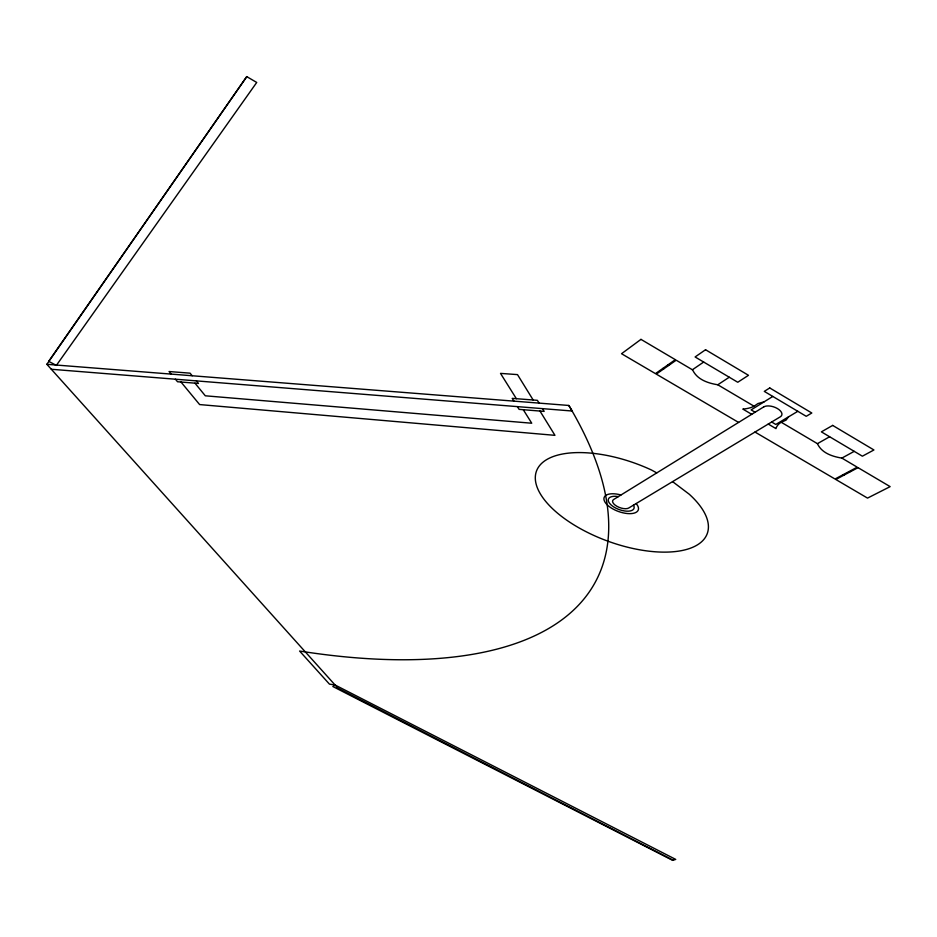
<?xml version="1.0" encoding="UTF-8"?>
<svg xmlns="http://www.w3.org/2000/svg" width="937" height="937" viewBox="0 0 937 937"><rect width="100%" height="100%" fill="white"/><g stroke="black" fill="none" stroke-linecap="round" stroke-linejoin="round"><path stroke-width="1.41" d="M788.521 416.86L786.014 420.151L781.071 422.329A36.531 18.33 17.5 0 0 776.246 427.752L775.977 428.619L768.246 424.063M246.759 76.623L48.689 361.331L56.361 365.407L256.726 82.456L246.759 76.623L46.85 364.294L337.882 688.121L673.106 860.166M738.59 422.423L656.287 374.109L676.198 360.195L692.384 369.764L703.687 362.045M335.095 685.006L332.834 686.505L672.684 860.377L675.718 859.405L335.095 685.006L329.449 684.127L299.606 651.051L305.357 651.918A627.919 257.652 27.5 0 0 568.853 405.463L572.167 411.015L51.312 369.26M692.384 369.764L692.923 370.525C697.573 379.754 708.22 383.233 717.789 384.767L729.267 377.224M772.791 396.445L751.123 409.891L755.093 412.233M797.809 411.308L775.813 424.461L771.655 422.001M781.212 422.247L817.427 443.658L829.62 436.759M817.427 443.658C821.632 453.028 832.361 456.542 841.859 458.088L854.228 451.353M763.971 401.914L757.951 403.542L753.887 406.353A38.054 19.525 19 0 1 744.189 408.954L742.807 409.059L751.72 414.318M46.85 364.294L568.853 405.463M618.315 496.622L617.659 496.493A13.633 6.184 20.1 0 0 608.722 501.963A13.633 6.184 20.1 0 0 624.686 510.981A13.633 6.184 20.1 0 0 633.705 505.558L633.447 505.172M656.767 472.904L651.52 470.023A90.936 41.251 20.1 0 0 535.308 477.53A90.936 41.251 20.1 0 0 650.395 551.343A90.936 41.251 20.1 0 0 689.21 494.197L672.579 481.63M662.834 368.452L663.677 368.944M843.253 474.626L844.061 475.094M754.976 432.039L835.008 479.018L857.226 467.176L841.859 458.088M717.789 384.767L754.109 406.236M667.8 364.962L668.655 365.465M848.817 471.662L849.613 472.131M180.993 382.027L199.628 404.573L554.962 435.342L539.97 411.05M171.19 374.097L169.07 371.532L190.082 373.172L192.19 375.749M175.418 379.204L177.526 381.746L198.468 383.444L196.383 380.89M194.955 383.151L205.297 395.801L531.747 423.231L523.268 409.692M513.921 401.13L512.188 398.366L537.381 400.333L539.091 403.109M517.388 406.623L519.11 409.364L544.174 411.39L542.488 408.637M516.369 398.693L500.499 373.383L517.493 374.613L533.165 400.005M636.129 503.556A18.178 8.234 20.1 0 1 627.286 513.535A18.178 8.234 20.1 0 1 604.213 500.499A18.178 8.234 20.1 0 1 620.973 494.982M640.967 339.37L621.536 353.717L655.443 373.617L675.343 359.679L640.967 339.37M705.549 349.735L695.102 356.962L737.759 382.261L748.487 375.304L705.549 349.735M769.745 387.953L764.287 391.385L806.23 416.309L811.817 413.006L769.745 387.953M763.69 406.927L613.641 499.515A9.089 4.123 20.1 0 0 616.968 506.331A9.089 4.123 20.1 0 0 628.727 508.018L780.334 416.789A10.295 5.235 18.2 0 0 777.429 408.555A10.295 5.235 18.2 0 0 763.69 406.927M832.665 425.41L821.386 431.863L862.38 456.19L873.928 449.971L832.665 425.41M858.034 467.657L835.804 479.486L867.521 498.097L890.15 486.631L858.034 467.657"/></g></svg>
